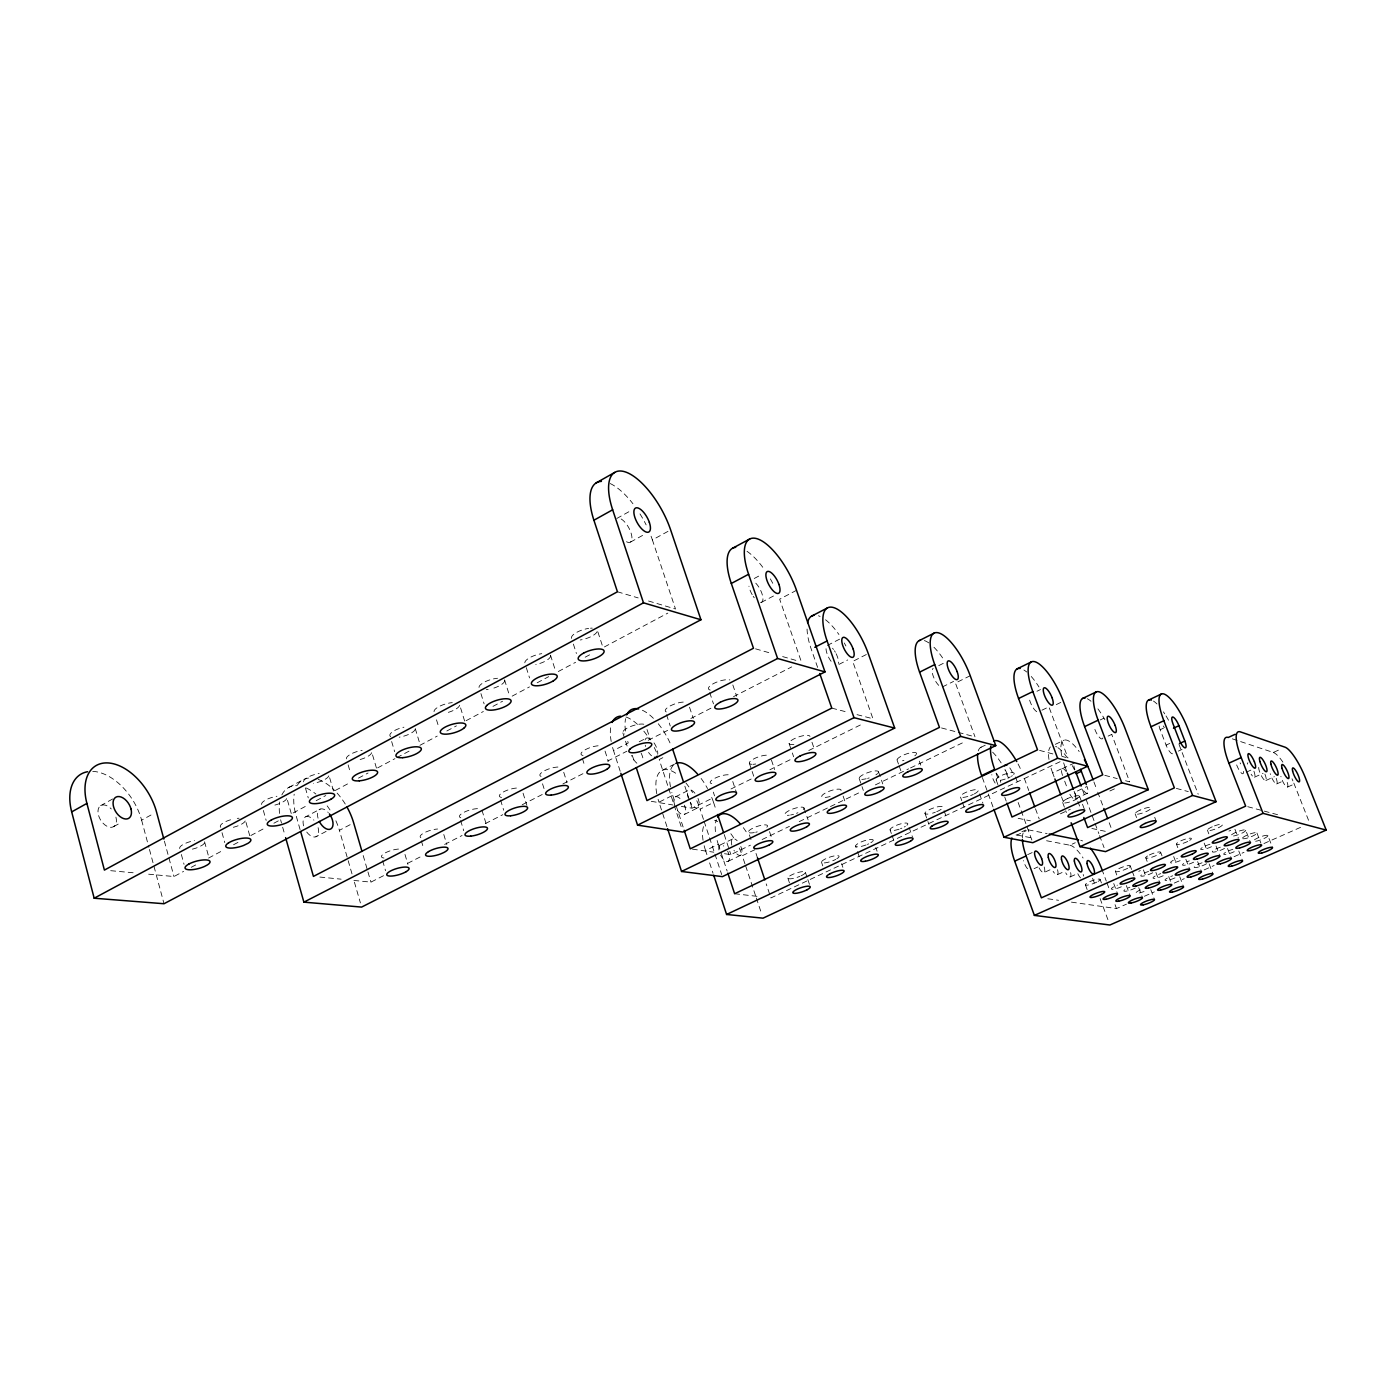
<?xml version="1.0" encoding="UTF-8"?>
<svg xmlns="http://www.w3.org/2000/svg" width="1396" height="1396" viewBox="0 0 1396 1396"><rect width="100%" height="100%" fill="white"/><g stroke="black" fill="none" stroke-linecap="round" stroke-linejoin="round"><path stroke-width="0.75" stroke-dasharray="5 3.75" d="M904.294 826.99L905.341 826.397M100.617 805.667L113.791 798.338M616.823 518.457L631.62 510.221M113.826 826.519L121.365 822.366M630.538 542.049L645.353 533.9M92.747 771.377A49.366 30.66 57.9 0 1 141.607 820.167L152.792 814.025M648.547 601.013L675.507 609.005L652.386 539.92L668.824 530.899M288.902 787.379L303.264 779.649M148.657 874.193L173.959 876.531L183.574 871.401M191.252 867.3L197.028 864.229M208.562 858.069L223.936 849.867M233.551 844.737L241.229 840.654M250.844 835.523L264.298 828.351M273.895 823.221L279.671 820.15M293.125 812.978L306.562 805.789M316.177 800.676L325.791 795.546M335.389 790.415L350.762 782.231M358.458 778.13L368.055 773M377.67 767.87L394.963 758.656M396.883 757.627L410.337 750.455M419.934 745.324L437.227 736.093M446.842 730.981L456.457 725.85M466.055 720.72L483.348 711.506M492.963 706.376L502.56 701.246M512.175 696.133L529.468 686.902M537.163 682.801L548.68 676.659M558.295 671.528L575.588 662.297M585.186 657.184L592.881 653.084M604.416 646.924L667.829 613.106M303.613 825.839L303.246 824.233A11.255 6.369 60.8 0 1 305.829 816.712L320.242 809.069A11.29 6.317 60.8 0 1 328.269 812.542M754.241 578.485L761.832 574.454M306.736 832.051A11.255 6.369 60.8 0 0 315.897 836.78L328.514 830.149M761.309 602.409L774.606 595.411M352.001 873.896L339.403 830.323L353.659 822.837M796.523 590.316L779.649 599.181L801.409 661.948M620.19 771.238L613.507 750.525L628.252 742.951A42.875 19.195 62.8 0 1 627.327 739.88M639.228 741.782L646.523 738.048M827.374 645.423L839.589 639.176M353.903 880.44L370.935 882.132L384.511 875.187M407.772 863.286L421.348 856.341M444.626 844.44L462.076 835.506M485.337 823.605L502.787 814.688M522.191 804.759L543.515 793.853M562.902 783.941L584.226 773.035M607.504 761.134L626.891 751.205M648.215 740.299L667.62 730.387M690.88 718.469L712.204 707.563M733.546 696.656L791.707 666.904M838.961 664.391L847.686 659.959M662.821 757.679L659.209 759.511L668.021 786.454M866.323 654.532L852.729 661.425L872.954 718.765L856.498 714.508M662.21 770.313L675.786 763.472M801.042 875.816L802.159 875.257A9.231 2.199 -18.7 0 0 804.183 871.645A9.231 2.199 -18.7 0 0 793.417 874.071L792.178 874.629A9.231 2.199 -18.7 0 0 788.723 878.73A9.231 2.199 -18.7 0 0 799.803 876.374M666.939 826.624L658.964 802.177L672.715 795.319A39.611 17.555 63.5 0 1 671.842 792.457M974.321 793.905L974.53 793.801A9.51 2.356 -19.8 0 0 977.357 789.717A9.51 2.356 -19.8 0 0 966.59 792.073L965.282 792.649A9.51 2.356 -19.8 0 0 960.413 796.872L961.757 800.606M675.402 796.854L689.013 790.066A9.894 4.38 63.5 0 1 694.929 793.207M938.793 665.595L944.394 662.803M681.353 806.399L692.102 808.214L713.496 797.64M730.998 788.984L752.392 778.41M769.894 769.737L791.288 759.162M808.79 750.507L863.234 723.564M677.374 810.308A9.877 4.432 63.5 0 0 684.197 814.549L697.826 807.795M942.352 686.954L953.59 681.405M703.462 819.365L700.094 809.139L713.583 802.473A39.611 17.555 63.5 0 0 710.267 794.062M970.237 675.734L955.44 683.045L974.984 736.826M706.917 854.649L705.556 850.513L718.294 844.336A36.401 15.914 64.2 0 1 716.776 839.083M720.092 845.034L732.708 838.926M1036.949 691.264L1040.474 689.554M724.472 853.706L730.876 854.614L750.402 845.191M762.129 839.537L789.455 826.345M799.227 821.633L828.509 807.499M830.463 806.556L861.716 791.48M875.379 784.884L908.587 768.864M910.541 767.922L965.212 741.538M728.171 861.297L740.805 855.207M1041.922 710.198L1048.989 706.795M744.941 863.81L742.271 855.748L754.765 849.728L757.452 857.755M1056.301 704.596L1061.536 702.066M980.742 747.366L986.257 744.731M1100.17 719.97L1103.974 718.155M1055.324 744.33L1064.101 740.159M1108.11 736.111L1111.931 734.296M1060.105 761.71L770.906 897.942L766.195 883.877M1054.137 776.926L1052.671 772.948L1065.113 767.102A33.452 10.575 64.8 0 1 1063.49 762.338M1062.251 768.725L1074.571 762.931M1172.518 753.805A8.498 2.408 64.8 0 1 1166.096 745.132L1160.181 729.707L1163.828 727.997M1166.096 745.132L1169.761 743.422M1075.147 798.948L1087.519 793.207M1178.346 751.118L1182.011 749.425M1060.454 813.816L1070.348 809.244M1109.89 790.974L1117.812 787.327M1021.855 831.772L1025.624 830.044M1016.026 834.93A30.887 10.697 65.3 0 1 1016.969 835.035L1026.357 830.707M1027.613 854.666L1035.169 851.211M1046.581 840.741L1069.842 845.208L1075.269 842.73M1232.336 738.833L1273.327 752.479L1281.092 748.937M1034.07 868.661L1037.839 866.951M1246.314 772.197L1251.531 769.824M1039.06 867.893A7.643 2.618 65.4 0 0 1043.807 872.622L1051.293 869.237M1254.463 777.223L1263.083 773.314M1057.505 874.594L1064.921 871.244M1265.858 780.521L1274.391 776.665M1070.226 876.88L1077.572 873.582M1276.659 783.941L1284.547 780.381M1287.636 787.03L1295.436 783.522M1007.755 778.096L1009.081 777.52A9.58 2.373 -20 0 0 1010.303 776.891M1071.43 902.13L1116.486 908.569L1126.45 904.172M1144.388 896.267L1154.352 891.87M1174.28 883.075L1184.244 878.677M1204.155 869.9L1214.119 865.503M1234.047 856.708L1244.011 852.31M1263.938 843.533L1301.787 826.816M110.72 870.685L133.911 872.832M319.841 877.054L341.13 879.166M734.628 893.737L758.098 896.459M643.8 724.227L642.684 724.07A12.006 3.699 -17.8 0 0 624.187 730.16L623.454 730.928A12.006 3.699 -17.8 0 0 623.855 733.773L624.762 734.034M1047.82 898.762L1058.552 900.298M692.399 849.152L713.775 852.188M651.269 801.321L672.767 804.951M1016.969 835.035L1033.895 838.298M1028.241 829.835L1047.122 833.587M1018.138 818.3L1030.44 820.831M1091.847 828.474L1106.679 831.615M831.789 708.121L848.262 712.379M1104.812 775.338L1117.236 778.584M1125.525 780.748L1129.678 781.847L1111.862 734.785M941.55 727.962L956.173 731.836M958.267 732.394L972.89 736.268M1039.584 750.385L1053.771 754.189M1061.885 756.37L1065.933 757.452M1247.745 806.696L1262.211 810.57M1264.27 811.128L1278.753 815.002M1176.374 788.408L1188.275 791.584M583.039 755.515L582.132 755.253A11.936 3.647 -17.5 0 1 585.849 749.425L587.402 748.675A11.936 3.647 -17.5 0 1 600.664 745.708M755.55 648.843L772.232 653.607M782.65 656.591L799.332 661.355M617.433 591.782L638.181 597.924M1293.813 783.104L1308.959 821.302M1267.9 835.681A7.695 1.483 -20.7 0 1 1257.203 840.968A7.695 1.483 -20.7 0 1 1256.958 838.333A7.695 1.483 -20.7 0 1 1267.9 835.681L1272.576 847.669M1256.941 833.028L1260.885 843.114M1245.738 830.306A7.853 1.553 -20.7 0 1 1234.849 835.733A7.853 1.553 -20.7 0 1 1234.5 832.993A7.853 1.553 -20.7 0 1 1245.738 830.306L1250.502 842.556M1234.937 829.276L1238.374 838.141M1238.775 850.984L1242.632 860.931M1227.538 848.506L1231.429 858.575M1179.009 744.434L1198.204 794.237M1216.038 845.993L1219.964 856.149M1207.435 830.236L1208.814 833.813M1204.172 843.097L1206.877 850.164M1209.163 863.95L1212.967 873.861M1197.646 861.646L1201.485 871.662M1185.867 859.29L1189.724 869.411M1176.444 844.109L1177.805 847.669M1173.687 856.568L1176.357 863.601M1179.76 876.775L1183.529 886.652M1154.719 817.358L1156.167 821.162M1160.669 852.31L1162.013 855.87M1168.731 876.618L1171.75 884.61M1135.157 813.816L1136.588 817.62M1155.905 872.413L1159.71 882.516M1145.784 857.825L1147.128 861.384M1143.429 869.883L1146.064 876.88M1150.793 889.653L1154.492 899.495M1138.717 887.647L1142.452 897.611M1130.237 865.921L1131.563 869.464M1132.226 871.244L1134.215 876.548M1093.923 781.952L1096.994 790.119M1097.745 792.16L1103.102 806.434M1109.209 822.75L1111.513 828.875M1126.38 885.605L1130.132 895.674M1115.439 871.418L1116.765 874.96M1082.389 789.508L1085.39 797.517M1086.14 799.524L1094.359 821.563M1095.092 823.57L1098.844 833.587M1099.577 835.593L1104.062 847.616M740.805 846.43L741.293 847.738A9.091 3.979 64.2 0 1 740.508 855.347A9.091 3.979 64.2 0 1 733.947 850.269M1049.321 707.947L1067.975 757.993M1113.746 883.528L1117.533 893.702M1079.509 796.191L1081.76 802.211M1082.493 804.218L1084.744 810.238M1065.113 767.102L1066.614 771.133M1074.1 791.288L1077.101 799.35M1077.852 801.374L1080.103 807.429M1101.88 869.307L1106.278 881.085M1106.993 883.04L1109.925 890.892M1115.038 904.643L1116.486 908.569M1064.677 781.149L1067.504 788.775M1100.1 879.41L1101.427 882.935M697.983 798.407L698.506 799.838A9.894 4.38 63.5 0 1 697.494 807.935A9.894 4.38 63.5 0 1 690.217 802.246M1092.562 878.224L1094.83 884.331M1100.1 898.57L1108.389 920.941M1061.518 796.854L1064.485 804.829M1062.67 802.508L1066.387 812.542M1085.425 884.855L1087.379 890.142M684.406 805.143L684.93 806.556A9.877 4.432 63.5 0 1 684.197 814.549M1024.332 778.427L1028.8 790.572M1035.483 808.79L1039.2 818.911M1015.503 776.944L1018.242 784.412M1018.155 802.508L1032.831 842.695M996.098 773.349L998.978 781.289M1004.771 797.168L1006.202 801.147M996.203 779.945L998.925 787.431M982.348 777.555L993.167 807.394M979.556 793.905L982.924 803.224M962.437 802.473L964.427 808.057M944.062 810.675L946.697 818.073M919.301 761.152L920.732 765.165M924.972 813.257L928.916 824.39M897.035 759.982L898.466 764.013M899.181 766.02L901.31 772.058M909.128 827.549L912.391 836.762M878.555 771.936L882.778 783.941M890.055 829.782L891.346 833.482M891.992 835.314L893.929 840.863M859.133 778.375L863.321 790.398M817.62 667.41L811.233 649.105A44.323 16.682 63 0 1 807.062 629.055M875.816 847.547L877.089 851.228M843.114 796.086L845.191 802.054M872.901 841.055A9.336 2.269 -19.1 0 0 865.52 840.409A9.336 2.269 -19.1 0 0 855.574 846.098L856.83 849.78M857.476 851.612L859.378 857.127M811.966 742.218L814.601 749.844M841.614 863.67L842.87 867.317M789.054 743.422L791.672 751.065M792.335 752.968L793.643 756.789M804.044 808.04L808.11 819.941M821.511 862.222L822.75 865.886M771.43 760.105L774.658 769.597M805.37 872.308L807.22 877.77M807.83 879.585L810.308 886.861M732.83 684.947L736.652 696.238M749.338 763.193L753.823 776.49M787.868 878.136L790.328 885.43M769.528 831.65L771.517 837.565M709.709 692.556L713.496 703.863M732.76 781.516L736.547 792.841M766.805 827.235A10.051 2.618 -18.6 0 0 764.799 824.861A10.051 2.618 -18.6 0 0 754.364 827.479L753.02 828.09A10.051 2.618 -18.6 0 0 748.448 832.068L751.1 839.973M745.621 865.817L755.672 896.023M756.335 898.029L761.71 914.136M689.519 707.214L693.254 718.434M713.321 792.125L714.578 795.912M713.583 802.473L716.235 810.5M724.227 834.564L730.876 854.614M718.294 844.336L727.142 871.087M704.142 821.406L708.871 835.733M709.534 837.775L714.263 852.101M714.944 854.143L721.697 874.594M666.538 714.769L670.255 726.007M684.86 786.21L692.102 808.214M709.622 862.903L713.024 873.215M672.715 795.319L675.42 803.555M676.1 805.614L683.517 828.247M668.701 788.531L681.597 827.915M647.011 729.532L650.396 739.863M602.182 645.109L597.279 630.015A13.541 4.694 -17.5 0 1 591.834 636.175L590.089 637.047A13.541 4.694 -17.5 0 1 580.213 639.979M632.266 755.306L634.936 763.542M622.86 732.9L627.554 747.384M573.372 644.08L576.426 653.52M605.044 751.083L608.359 761.361M550.495 655.143L555.765 671.65M582.394 758.534L585.011 766.77M563.74 772.302L566.968 782.528M526.292 667.62L529.555 677.933M542.52 783.802L544.457 789.944M504.549 679.835L509.68 696.238M523.064 793.19L526.868 805.387M480.939 693.603L484.115 703.863M500.553 800.03L503.694 810.221M464.624 721.051L459.616 704.753A13.262 4.432 -16.3 0 1 457.417 708.051L456.16 708.924A13.262 4.432 -16.3 0 1 445.289 713.147M481.969 810.221L486.297 824.373M436.512 719.83L439.007 727.997M460.645 820.569L463.716 830.707M415.275 728.572L420.144 744.766M443.788 834.511L446.807 844.563M391.648 741.555L394.667 751.711M421.33 840.793L423.738 848.855M404.98 854.439L407.929 864.438M376.449 768.079L371.685 751.99A13.122 4.258 -15.6 0 1 357.917 760.07M382.626 860.721L385.558 870.738M348.145 764.921L350.501 772.983M363.187 855.539L367.357 869.865M367.951 871.907L370.935 882.132M333.487 790.991L328.845 775.007A13.053 4.171 -15.3 0 1 313.367 783.313M354.41 882.185L360.412 902.933M688.298 798.041L687.896 796.627A9.894 4.38 63.5 0 1 689.013 790.084M305.392 787.885L308.272 797.919M674.652 804.829L674.251 803.415A9.877 4.432 63.5 0 1 680.428 798.931M300.088 829.573L296.022 815.316A45.143 25.268 60.8 0 1 294.19 794.184M291.258 813.536L286.721 797.64A13 4.083 -15.1 0 1 282.533 802.194L280.962 802.962A13 4.083 -15.1 0 1 271.505 805.806M645.249 745.22L645.598 746.476M282.655 827.217L285.011 835.541M263.355 810.465L266.165 820.429M249.727 835.681L245.312 819.888A12.93 3.996 -14.8 0 1 239.728 825.088L238.018 825.804A12.93 3.996 -14.8 0 1 232.294 827.531M222.016 832.662L224.756 842.573M204.566 841.771L208.877 857.476M181.358 854.509L184.045 864.351M164.396 841.125L173.959 876.531M141.607 820.167L148.883 847.337M149.442 849.414L164.013 903.736M318.044 818.178L317.677 816.59A11.29 6.317 60.8 0 1 320.225 809.069M636.89 763.228A10.679 4.851 62.7 0 1 631.515 755.48M641.13 753.159A10.679 4.851 62.7 0 1 641.811 754.678L642.369 756.196A10.679 4.851 62.7 0 1 643.19 760.471M651.548 755.777A10.714 4.799 62.8 0 1 648.564 752.427M645.022 739.932A10.714 4.799 62.8 0 1 651.042 739.531M654.009 742.881A10.714 4.799 62.8 0 1 656.382 747.261L656.94 748.78A10.714 4.799 62.8 0 1 657.725 754.259M711.751 783.627A10.889 3.071 -18.4 0 1 714.996 778.2L716.445 777.52A10.889 3.071 -18.4 0 1 729.323 774.885M625.46 731.033A42.875 19.195 62.8 0 1 625.582 718.661M642.369 710.25A42.875 19.195 62.8 0 1 654.323 719.272M658.266 723.756A42.875 19.195 62.8 0 1 671.424 746.145M613.507 750.525A42.753 19.404 62.7 0 1 612.582 747.453M611.204 741.485A42.753 19.404 62.7 0 1 610.925 726.252M625.984 717.003A42.753 19.404 62.7 0 1 637.867 724.716M643.835 731.172A42.753 19.404 62.7 0 1 649.402 738.903M654.253 747.488A42.753 19.404 62.7 0 1 656.975 753.474M831.091 661.303A11.081 4.171 63 0 1 827.095 653.799L826.606 652.264A11.081 4.171 63 0 1 826.153 647.221M832.522 648.233A11.081 4.171 63 0 1 833.499 649.437M834.442 650.78A11.081 4.171 63 0 1 835.332 652.229M836.134 653.747A11.081 4.171 63 0 1 836.85 655.317L837.46 656.888A11.081 4.171 63 0 1 838.42 663.449M793.888 744.504A11.028 3.158 -18.9 0 1 792.858 739.461L794.219 738.746A11.028 3.158 -18.9 0 1 809.994 736.512M818.422 615.793A44.323 16.682 63 0 1 820.098 616.439M825.525 619.772A44.323 16.682 63 0 1 838.926 634.517M844.266 642.98A44.323 16.682 63 0 1 845.924 645.982M755.707 763.996A10.959 3.106 -18.7 0 1 752.95 764.31M751.798 764.31A10.959 3.106 -18.7 0 1 754.311 758.621L755.777 757.923A10.959 3.106 -18.7 0 1 769.405 755.55M1243.4 771.395A8.01 2.111 65 0 1 1241.48 773.14A8.01 2.111 65 0 1 1236.943 765.654L1236.524 764.519A8.01 2.111 65 0 1 1235.949 762.443M1240.067 762.862A8.01 2.111 65 0 1 1240.66 763.909M1022.378 837.932A30.956 10.575 65.3 0 1 1024.908 830.463M1027.526 868.731A7.73 2.67 65.3 0 1 1024.14 862.763L1023.774 861.664A7.73 2.67 65.3 0 1 1023.495 860.599M1140.34 870.528A7.8 1.536 -20.2 0 1 1138.735 871.331M1230.748 830.271A7.957 1.588 -20.7 0 1 1228.969 831.091M1211.466 846.709A7.8 1.536 -20.6 0 1 1200.647 849.344A7.8 1.536 -20.6 0 1 1209.966 844.248M1152.695 872.762A7.713 1.501 -20.3 0 1 1141.108 876.13A7.713 1.501 -20.3 0 1 1148.576 871.401M1180.126 860.651A7.765 1.518 -20.4 0 1 1170.668 862.798A7.765 1.518 -20.4 0 1 1177.352 858.488M1224.519 848.419A7.713 1.501 -20.6 0 1 1212.478 851.979A7.713 1.501 -20.6 0 1 1221.552 846.796M1242.562 837.897A7.765 1.518 -20.7 0 1 1254.184 832.801A7.765 1.518 -20.7 0 1 1252.927 835.96A7.765 1.518 -20.7 0 1 1242.37 838.385M1163.2 875.746A7.626 1.466 -20.3 0 1 1153.096 878.171A7.626 1.466 -20.3 0 1 1160.757 873.617M1193.632 862.205A7.678 1.483 -20.4 0 1 1182.848 865.241A7.678 1.483 -20.4 0 1 1189.27 860.878M1234.238 851.682A7.643 1.466 -20.6 0 1 1223.716 854.265A7.643 1.466 -20.6 0 1 1232.877 849.292M1144.039 891.503A7.486 1.431 -20.2 0 1 1136.082 893.021A7.486 1.431 -20.2 0 1 1142.068 889.2M1175.013 877.875A7.538 1.431 -20.3 0 1 1165.049 880.283A7.538 1.431 -20.3 0 1 1172.657 875.798M1206.58 863.74A7.591 1.448 -20.5 0 1 1194.505 867.509A7.591 1.448 -20.5 0 1 1202.759 862.554M1121.372 886.774A7.661 1.501 -20.1 0 1 1111.565 889.2A7.661 1.501 -20.1 0 1 1117.411 885.151M1135.332 888.03A7.573 1.466 -20.2 0 1 1124.373 891.276A7.573 1.466 -20.2 0 1 1129.888 887.193M1080.713 840.27A29.595 9.65 65.5 0 1 1082.598 840.95M1069.842 845.208A29.543 9.755 65.5 0 1 1083.087 858.017M1044.173 866.968A7.643 2.618 65.4 0 1 1043.807 872.622M1057.522 869.691A7.556 2.548 65.4 0 1 1057.226 874.769A7.556 2.548 65.4 0 1 1053.108 871.348M1070.627 872.587A7.469 2.495 65.5 0 1 1069.894 876.967A7.469 2.495 65.5 0 1 1065.724 872.849M1080.574 877.892A7.381 2.443 65.5 0 1 1077.729 873.547M1083.209 874.472A7.381 2.443 65.5 0 1 1083.523 876.06M1273.327 752.479A30.59 7.678 65.2 0 1 1283.325 762.774M1291.998 778.759A30.59 7.678 65.2 0 1 1292.923 780.94M1253.905 771.22A7.922 2.059 65.1 0 1 1254.672 777.066A7.922 2.059 65.1 0 1 1251.113 774.222M1247.343 764.118A7.922 2.059 65.1 0 1 1247.884 762.827M1264.916 774.082A7.818 2.007 65.1 0 1 1265.317 780.626A7.818 2.007 65.1 0 1 1260.012 772.895A7.818 2.007 65.1 0 1 1259.611 766.369M1276.206 778.287A7.73 1.972 65.1 0 1 1275.647 783.557A7.73 1.972 65.1 0 1 1270.22 773.716M1287.217 782.406A7.643 1.92 65.2 0 1 1286.048 786.471A7.643 1.92 65.2 0 1 1280.882 776.316M840.985 790.572A10.173 2.687 -19 0 0 839.816 789.229L838.961 789.141A10.173 2.687 -19 0 0 823.308 794.324L822.576 794.952A10.173 2.687 -19 0 0 822.366 797.186L823.012 797.378A10.173 2.687 -19 0 0 830.323 796.453M916.474 753.997A10.313 2.757 -19.5 0 0 912.426 752.514A10.313 2.757 -19.5 0 0 902.217 755.655L900.926 756.335A10.313 2.757 -19.5 0 0 900.036 761.047M916.142 754.555A10.313 2.757 -19.5 0 1 914.781 755.812M903.945 760.454A10.313 2.757 -19.5 0 1 902.531 760.75M757.208 831.876A10.051 2.618 -18.6 0 1 755.725 832.26M754.311 832.574A10.051 2.618 -18.6 0 1 748.448 832.068M803.241 809.575A10.121 2.652 -18.8 0 0 801.374 807.115A10.121 2.652 -18.8 0 0 790.921 809.732L789.56 810.361A10.121 2.652 -18.8 0 0 785.512 815.055L786.175 815.247A10.121 2.652 -18.8 0 0 789.298 815.194M797.954 812.716A10.121 2.652 -18.8 0 1 796.505 813.292M793.521 814.287A10.121 2.652 -18.8 0 1 790.625 814.985M658.964 802.177A39.507 17.729 63.5 0 1 658.109 799.315M656.783 793.748A39.507 17.729 63.5 0 1 678.613 775.443M685.907 782.947A39.507 17.729 63.5 0 1 692.573 792.614M696.796 800.728A39.507 17.729 63.5 0 1 700.094 809.139M670.499 786.873A39.611 17.555 63.5 0 1 673.483 765.043M701.124 778.462A39.611 17.555 63.5 0 1 707.545 788.566M878.154 772.948A10.243 2.722 -19.3 0 0 875.501 770.906A10.243 2.722 -19.3 0 0 865.555 773.506L864.159 774.134A10.243 2.722 -19.3 0 0 859.186 778.584A10.243 2.722 -19.3 0 0 866.148 778.776M877.613 773.541A10.243 2.722 -19.3 0 1 875.903 774.832M869.15 777.921A10.243 2.722 -19.3 0 1 867.631 778.392M938.74 685.366A10.348 3.595 63.7 0 1 933.278 676.31L932.807 674.861A10.348 3.595 63.7 0 1 933.174 668.387M924.361 640.572A41.409 14.361 63.7 0 1 928.916 642.98M933.941 647.255A41.409 14.361 63.7 0 1 944.254 660.413M1153.48 701.089A33.94 9.598 64.7 0 1 1156.97 703.968M1163.409 711.873A33.94 9.598 64.7 0 1 1164.718 713.845M1166.009 715.904A33.94 9.598 64.7 0 1 1168.557 720.284M1160.181 729.707A8.481 2.408 64.7 0 1 1159.099 725.99M1163.252 725.937A8.481 2.408 64.7 0 1 1164.351 727.665M1052.671 772.948A33.382 10.714 64.8 0 1 1050.385 765.88M1048.972 759.424A33.382 10.714 64.8 0 1 1050.403 746.93M1055.62 746.371A33.382 10.714 64.8 0 1 1056.737 746.93M1057.924 747.68A33.382 10.714 64.8 0 1 1067.015 757.313M1072.198 765.514A33.382 10.714 64.8 0 1 1074.571 770.069M1061.745 755.62A33.452 10.575 64.8 0 1 1079.213 751.554M1062.548 775.443A8.341 2.67 64.8 0 1 1061.955 768.934A8.341 2.67 64.8 0 1 1066.108 771.482M1069.86 794.237A8.359 2.687 64.9 0 0 1074.972 799.053A8.359 2.687 64.9 0 0 1074.693 792.23L1087.03 786.506A8.376 2.652 64.9 0 1 1087.327 793.312A8.376 2.652 64.9 0 1 1082.249 788.478M1074.903 769.65A8.359 2.652 64.8 0 1 1073.925 765.95M1008.819 778.026A8.847 3.001 64.6 0 1 1005.661 772.04L1005.242 770.801A8.847 3.001 64.6 0 1 1004.928 769.597M1009.762 767.87A8.847 3.001 64.6 0 1 1012.397 772.546L1012.903 773.803A8.847 3.001 64.6 0 1 1013.322 775.059M995.156 783.086A8.83 3.036 64.6 0 1 992.731 778.183L992.329 776.926A8.83 3.036 64.6 0 1 991.806 774.606M996.168 773.052A8.83 3.036 64.6 0 1 999.536 778.619L1000.025 779.893A8.83 3.036 64.6 0 1 1000.758 782.336M978.264 750.874A35.336 12.145 64.6 0 1 984.738 746.982M992.626 752.165A35.336 12.145 64.6 0 1 1002.642 765.322M1005.295 770.016A35.336 12.145 64.6 0 1 1008.819 777.415M1018.05 763.961A35.424 12.006 64.6 0 1 1021.593 771.377M1087.275 698.75A35.982 10.924 64.6 0 1 1090.991 701.246M1097.919 708.871A35.982 10.924 64.6 0 1 1104.882 719.743M1102.892 737.926A8.987 2.74 64.6 0 1 1099.594 737.542A8.987 2.74 64.6 0 1 1095.005 729.724L1094.551 728.468A8.987 2.74 64.6 0 1 1093.975 726.129M836.797 858.784A9.283 2.234 -18.9 0 0 836.728 855.608A9.283 2.234 -18.9 0 0 824.792 859.221L823.78 859.796A9.283 2.234 -18.9 0 0 822.663 862.903A9.283 2.234 -18.9 0 0 832.086 861.018L833.395 860.494A9.283 2.234 -18.9 0 0 835.785 859.36M705.556 850.513A36.313 16.054 64.2 0 1 703.479 842.73M703.043 840.252A36.313 16.054 64.2 0 1 703.724 825.978M714.612 820.307A36.313 16.054 64.2 0 1 717.736 821.581M730.841 833.744A36.313 16.054 64.2 0 1 735.343 840.532M739.217 848A36.313 16.054 64.2 0 1 742.271 855.748M866.078 844.946A9.336 2.269 -19.1 0 1 855.574 846.098M872.413 841.579A9.336 2.269 -19.1 0 1 870.86 842.695M868.678 843.865A9.336 2.269 -19.1 0 1 867.405 844.423M906.929 825.263A9.388 2.286 -19.3 0 0 905.603 823.029A9.388 2.286 -19.3 0 0 896.023 825.49L894.749 826.066A9.388 2.286 -19.3 0 0 890.543 830.358L891.102 830.533A9.388 2.286 -19.3 0 0 899.111 829.172M901.851 828.142A9.388 2.286 -19.3 0 1 900.507 828.683M973.309 794.411A9.51 2.356 -19.8 0 1 970.639 795.546M967.829 796.47A9.51 2.356 -19.8 0 1 960.413 796.872M936.716 811.669A9.458 2.321 -19.6 0 0 940.258 809.907L941.148 809.314A9.458 2.321 -19.6 0 0 941.864 806.522L941.131 806.434A9.458 2.321 -19.6 0 0 926.63 811.268L925.897 811.826A9.458 2.321 -19.6 0 0 925.426 813.868L925.967 814.043A9.458 2.321 -19.6 0 0 931.202 813.502M935.355 812.21A9.458 2.321 -19.6 0 1 932.563 813.153M1013.688 774.518A9.58 2.373 -20 0 0 1011.193 772.651A9.58 2.373 -20 0 0 1001.229 775.635L999.99 776.246A9.58 2.373 -20 0 0 996.744 780.329A9.58 2.373 -20 0 0 1006.376 778.654M1012.344 775.67A9.58 2.373 -20 0 1 1011.402 776.281M1036.722 711.681A9.598 3.071 64.2 0 1 1030.283 702.101L1029.829 700.757A9.598 3.071 64.2 0 1 1029.253 698.297M1023.896 669.993A38.39 12.285 64.2 0 1 1026.723 672.034M1031.243 676.484A38.39 12.285 64.2 0 1 1038.956 686.954M715.433 831.65A36.401 15.914 64.2 0 1 716.357 819.784M743.335 827.671A36.401 15.914 64.2 0 1 747.82 834.476M720.615 855.12A9.074 4.013 64.2 0 0 727.56 861.507A9.074 4.013 64.2 0 0 728.712 853.811L728.223 852.502A9.074 4.013 64.2 0 0 727.63 851.211M718.905 849.955A9.074 4.013 64.2 0 1 723.756 846.063M731.801 845.086A9.091 3.979 64.2 0 1 737.193 840.724M115.92 817.131A12.337 7.661 57.9 0 1 110.144 827.287A12.337 7.661 57.9 0 1 98.453 815.055L98.104 813.327A12.337 7.661 57.9 0 1 101.699 805.16A12.337 7.661 57.9 0 1 111.296 808.965M220.76 827.27A12.93 3.996 -14.8 0 1 221.894 823.849L223.011 823.064A12.93 3.996 -14.8 0 1 233.411 819.033M237.268 818.37A12.93 3.996 -14.8 0 1 239.065 818.231M346.382 758.866A13.122 4.258 -15.6 0 1 362.157 750.367M303.665 781.865A13.053 4.171 -15.3 0 1 319.178 773.506M504.741 680.515A13.349 4.52 -16.7 0 1 503.415 682.993L502.385 683.9A13.349 4.52 -16.7 0 1 492.125 688.594M488.164 689.432A13.349 4.52 -16.7 0 1 486.279 689.659M479.02 687.443A13.349 4.52 -16.7 0 1 479.561 685.837L480.294 684.965A13.349 4.52 -16.7 0 1 497.552 678.264M434.034 711.663A13.262 4.432 -16.3 0 1 438.92 706.603L440.613 705.783A13.262 4.432 -16.3 0 1 452.269 702.624M261.663 804.48A13 4.083 -15.1 0 1 264.437 800.728L265.816 799.908A13 4.083 -15.1 0 1 276.931 796.261M415.205 729.305A13.192 4.345 -16 0 1 399.256 737.175M390.671 736.634A13.192 4.345 -16 0 1 403.915 727.194M550.652 655.858A13.437 4.607 -17 0 1 546.848 660.256L545.312 661.146A13.437 4.607 -17 0 1 535.75 664.566M524.809 662.786A13.437 4.607 -17 0 1 530.114 657.464L531.841 656.609A13.437 4.607 -17 0 1 541.753 653.66M571.557 638.408A13.541 4.694 -17.5 0 1 575.344 633.156L576.932 632.231A13.541 4.694 -17.5 0 1 588.658 628.392M590.525 628.2A13.541 4.694 -17.5 0 1 592.253 628.148M204.427 843.062A12.878 3.926 -14.6 0 1 202.019 845.33L199.174 846.849A12.878 3.926 -14.6 0 1 191.793 849.274M179.77 848.594A12.878 3.926 -14.6 0 1 182.248 845.016L185.11 843.481A12.878 3.926 -14.6 0 1 194.515 840.654M626.472 541.735A13.663 5.706 60.8 0 0 630.957 532.714L630.242 530.812A13.663 5.706 60.8 0 0 617.643 518.108M610.209 483.557A54.636 22.79 60.8 0 1 632.946 503.764M639.996 513.903A54.636 22.79 60.8 0 1 646.139 524.896M651.06 536.204A54.636 22.79 60.8 0 1 652.386 539.92M501.565 797.465A11.796 3.525 -16.9 0 1 503.171 792.073A11.796 3.525 -16.9 0 1 518.579 787.99M541.055 776.42A11.849 3.577 -17.2 0 1 545.295 770.365A11.849 3.577 -17.2 0 1 560.442 767.154M460.802 817.759A11.726 3.455 -16.6 0 1 463.821 812.367A11.726 3.455 -16.6 0 1 478.479 808.65M383.97 858.034A11.604 3.333 -16.1 0 1 385.54 852.747L386.989 852.049A11.604 3.333 -16.1 0 1 401.333 849.082M420.842 837.652A11.674 3.403 -16.4 0 1 421.993 834.162L424.367 832.714A11.674 3.403 -16.4 0 1 437.611 829.015M747.017 551.315A49.017 19.055 62.1 0 1 764.38 569.498M770.348 578.904A49.017 19.055 62.1 0 1 773.908 585.57M281.486 823.064A45.004 25.442 60.8 0 1 280.648 819.801M279.549 813.449A45.004 25.442 60.8 0 1 279.724 801.95M281.87 794.917A45.004 25.442 60.8 0 1 296.929 785.686M306.248 788.007A45.004 25.442 60.8 0 1 315.915 794.045M327.153 805.876A45.004 25.442 60.8 0 1 331.026 811.582M335.895 820.796A45.004 25.442 60.8 0 1 339.403 830.323M318.096 827.654A11.255 6.369 60.8 0 1 315.897 836.78M305.829 816.712A11.255 6.369 60.8 0 1 313.908 820.15M297.365 785.215A45.143 25.268 60.8 0 1 311.238 777.991M318.131 779.387A45.143 25.268 60.8 0 1 334.848 790.694M337.099 793.085A45.143 25.268 60.8 0 1 345.266 804.044M760.523 602.514A12.25 4.764 62.1 0 0 761.884 593.405L761.239 591.695A12.25 4.764 62.1 0 0 754.189 581.731M754.259 597.785A12.25 4.764 62.1 0 1 753.177 596.284M752.182 594.661A12.25 4.764 62.1 0 1 749.809 589.478L749.303 587.803A12.25 4.764 62.1 0 1 748.954 586.198M710.18 690.043A12.18 3.839 -18.5 0 1 712.344 684.232L713.81 683.412A12.18 3.839 -18.5 0 1 729.864 679.922M666.258 711.925A12.093 3.769 -18.1 0 1 670.464 705.765L673.779 704.299A12.093 3.769 -18.1 0 1 685.384 702.083M1147.547 855.975L1146.866 856.429A7.94 1.588 -20.3 0 0 1145.976 858.034L1146.343 858.156A7.94 1.588 -20.3 0 0 1158.052 854.649L1158.872 854.178A7.94 1.588 -20.3 0 0 1160.128 851.979L1159.605 851.926A7.94 1.588 -20.3 0 0 1147.547 855.975M1127.706 868.225L1126.764 868.713A7.887 1.588 -20.2 0 1 1116.015 871.732L1115.648 871.61A7.887 1.588 -20.2 0 1 1119.924 868.138L1121.023 867.666A7.887 1.588 -20.2 0 1 1129.416 865.572A7.887 1.588 -20.2 0 1 1127.706 868.225M1067.608 798.547L1066.439 799.105A8.987 2.077 -20.2 0 0 1063.368 802.927A8.987 2.077 -20.2 0 0 1073.315 800.711L1075.723 799.594A8.987 2.077 -20.2 0 0 1078.811 795.772A8.987 2.077 -20.2 0 0 1068.847 797.989L1067.608 798.547M1140.043 810.116L1138.927 810.64A8.516 1.85 -20.5 0 0 1135.751 814.2A8.516 1.85 -20.5 0 0 1145.017 812.088L1147.32 811.041A8.516 1.85 -20.5 0 0 1150.531 807.464A8.516 1.85 -20.5 0 0 1141.247 809.593L1140.043 810.116M1212.252 826.798L1211.187 827.287A8.044 1.623 -20.7 0 0 1207.924 830.585A8.044 1.623 -20.7 0 0 1216.527 828.561L1217.661 828.09A8.044 1.623 -20.7 0 0 1222.006 824.286A8.044 1.623 -20.7 0 0 1212.252 826.798M1096.75 882.132L1095.72 882.621A7.835 1.571 -20 0 1 1086.001 885.151A7.835 1.571 -20 0 1 1089.787 881.644L1090.869 881.173A7.835 1.571 -20 0 1 1099.525 879.096A7.835 1.571 -20 0 1 1096.75 882.132M1187.752 841.439L1186.705 841.928A7.992 1.605 -20.5 0 1 1176.968 844.44A7.992 1.605 -20.5 0 1 1181.156 840.724L1182.272 840.235A7.992 1.605 -20.5 0 1 1190.91 838.211A7.992 1.605 -20.5 0 1 1187.752 841.439"/><path stroke-width="1.5" d="M596.144 482.911L614.624 472.476M700.949 619.754L643.486 602.828L612.652 509.784A54.828 22.476 60.8 0 1 625.67 472.04A54.828 22.476 60.8 0 1 670.638 529.904L700.949 619.754L164.013 903.736L94.178 898.221L71.685 811.896L86.901 803.398A49.506 30.468 58.1 0 1 109.848 763.106A49.506 30.468 58.1 0 1 156.527 811.983L163.838 839.048M86.901 803.398L104.403 870.092L617.433 591.782L593.911 520.237L612.652 509.784M732.743 548.157L749.792 538.961M94.178 898.221L643.486 602.828M300.664 831.615L313.437 876.409L753.474 648.25L731.312 583.476L748.605 574.262A49.174 18.794 62.2 0 1 757.522 538.873A49.174 18.794 62.2 0 1 796.523 590.316L825.001 671.912L361.616 907.086L303.892 902.148L285.604 837.635M811.46 616.212L827.113 608.08M303.892 902.148L777.607 658.493L825.001 671.912M814.758 647.29L827.113 640.956A44.445 16.438 63.1 0 1 833.709 607.609A44.445 16.438 63.1 0 1 868.26 653.555L894.696 728.084L682.958 832.051L637.571 825.141L620.854 773.314M919.406 640.537L934.325 633.016M684.18 830.306L690.252 848.838L939.456 727.403L919.598 672.157L934.709 664.601A41.514 14.152 63.7 0 1 938.967 632.999A41.514 14.152 63.7 0 1 970.237 675.734L995.767 745.621L722.378 876.636L681.545 871.47L667.602 828.666M637.571 825.141L854.003 717.666L894.696 728.084M1017.161 668.859L1031.225 661.948M727.822 873.146L734.628 893.737L1037.542 749.844L1018.574 698.506L1032.831 691.596A38.495 12.11 64.2 0 1 1035.151 661.826A38.495 12.11 64.2 0 1 1063.281 701.228L1087.624 766.247L763.036 918.167L726.601 914.467L713.705 875.275M681.545 871.47L960.692 736.407L995.767 745.621M1082.511 698.506L1095.843 692.102M1006.935 803.119L1011.995 817.026L1102.735 774.797L1084.622 726.618L1098.129 720.196A36.052 10.767 64.6 0 1 1099.298 691.875A36.052 10.767 64.6 0 1 1125.089 728.538L1148.332 789.665L1032.831 842.695L1003.986 837.251L993.882 809.383M1148.908 699.92L1161.612 693.899M726.601 914.467L1057.61 758.272L1087.624 766.247M1083.854 817.498L1087.606 827.584L1174.385 787.885L1150.967 726.775L1163.845 720.72A34.01 9.458 64.7 0 1 1163.985 694.004A34.01 9.458 64.7 0 1 1187.787 728.59L1216.091 801.67L1105.562 851.612L1079.981 846.674L1071.116 822.768M1076.072 773.785L1081.342 771.325A8.359 2.652 64.8 0 0 1080.504 769.336M1173.495 728.223L1178.939 725.676L1184.872 741.049A8.516 2.373 64.8 0 1 1184.872 747.837A8.516 2.373 64.8 0 1 1178.905 739.165L1172.954 723.721A8.498 2.356 64.7 0 1 1172.972 717.02A8.498 2.356 64.7 0 1 1178.939 725.676M1179.411 743.579L1184.872 741.049M1003.986 837.251L1121.756 782.772L1148.332 789.665M1235.163 734.279L1228.253 737.472A32.038 8.446 65 0 0 1228.899 763.176L1245.668 806.138L1041.381 897.837L1026.13 855.94A30.956 10.575 65.3 0 1 1022.395 839.572M1326.2 830.079L1263.048 813.345L1241.201 757.557A32.108 8.306 65 0 1 1240.363 731.87L1284.966 747.157A30.66 7.556 65.2 0 1 1305.417 777.886L1326.2 830.079L1109.89 925.007L1034.384 915.392L1014.7 861.158L1026.13 855.94M1228.899 763.176L1241.201 757.557M1079.981 846.674L1192.603 795.458L1216.091 801.67M1034.384 915.392L1263.048 813.345M1049.234 834.005L1078.602 839.851M1163.845 720.72L1192.603 795.458M1098.129 720.196L1121.756 782.772M1075.67 771.691L1080.609 784.918A8.376 2.652 64.9 0 0 1081.097 786.123M1093.173 779.91L1090.869 773.803A33.452 10.575 64.8 0 0 1084.395 759.79M1103.87 808.476L1107.691 818.667M1081.342 771.325L1086.315 784.604M1067.364 773.157L1073.35 789.281M1032.831 691.596L1057.61 758.272M1054.887 778.933L1060.785 794.865M1029.533 792.596L1034.733 806.766M934.709 664.601L960.692 736.407M827.113 640.956L854.003 717.666M819.749 673.518L831.789 708.121L646.959 800.589L636.279 767.66M748.605 574.262L777.607 658.493M757.452 857.755L764.851 879.864M717.579 814.514L723.564 832.557M683.551 782.196L673.657 752.182A42.875 19.195 62.8 0 0 672.61 749.163M362 851.455L353.659 822.837A45.143 25.268 60.8 0 0 347.011 807.062M657.184 756.161A10.714 4.799 62.8 0 1 654.462 757.347M612.111 722.482A42.753 19.404 62.7 0 1 620.697 716.165M626.752 714.909A42.875 19.195 62.8 0 1 638.653 708.959M807.586 622.651A44.323 16.682 63 0 1 813.92 615.304M1014.7 861.158A30.887 10.697 65.3 0 1 1011.926 837.949M1090.398 848.14A29.595 9.65 65.5 0 1 1101.88 869.307M919.598 672.157A41.409 14.361 63.7 0 1 920.505 640.206M675.786 763.472A39.611 17.555 63.5 0 1 697.581 774.099M1150.967 726.775A33.94 9.598 64.7 0 1 1151.438 700.059M990.846 746.005A35.424 12.006 64.6 0 0 994.65 769.37L981.615 775.565A35.336 12.145 64.6 0 1 977.689 753.718M993.62 741.189A35.424 12.006 64.6 0 1 1016.759 761.57M1004.788 765.898A8.847 3.001 64.6 0 1 1006.952 765.13M1084.622 726.618A35.982 10.924 64.6 0 1 1085.128 698.052M1018.574 698.506A38.39 12.285 64.2 0 1 1020.162 668.475M717.701 817.096A36.401 15.914 64.2 0 1 740.124 823.692M593.911 520.237A54.636 22.79 60.8 0 1 601.414 481.393M71.685 811.896A49.366 30.66 57.9 0 1 87.599 771.726M731.312 583.476A49.017 19.055 62.1 0 1 735.675 547.337M319.318 821.424A11.29 6.317 60.8 0 0 329.316 829.433A11.29 6.317 60.8 0 0 332.457 820.063L331.899 818.457A11.29 6.317 60.8 0 0 329.351 813.868M486.68 705.538L485.948 706.411A13.384 4.432 -16.7 0 0 486.907 709.657L488.007 709.971A13.384 4.432 -16.7 0 0 508.772 704.334L509.802 703.444A13.384 4.432 -16.7 0 0 508.598 698.977L507.272 698.785A13.384 4.432 -16.7 0 0 486.68 705.538M630.259 748.832L629.509 749.582A12.023 3.63 -17.8 0 0 629.893 752.374L630.783 752.636A12.023 3.63 -17.8 0 0 649.349 747.488L650.344 746.703A12.023 3.63 -17.8 0 0 649.908 742.864L648.791 742.724A12.023 3.63 -17.8 0 0 630.259 748.832M828.805 810.308L828.072 810.919A10.191 2.635 -19 0 0 827.845 813.118L828.491 813.292A10.191 2.635 -19 0 0 844.004 808.842L844.946 808.197A10.191 2.635 -19 0 0 845.33 805.195L844.493 805.091A10.191 2.635 -19 0 0 828.805 810.308M931.9 826.118L931.167 826.694A9.475 2.269 -19.5 0 0 930.678 828.683L931.219 828.84A9.475 2.269 -19.5 0 0 945.528 824.687L946.436 824.094A9.475 2.269 -19.5 0 0 947.151 821.354L946.418 821.284A9.475 2.269 -19.5 0 0 931.9 826.118M228.508 842.922L227.391 843.708A12.965 3.909 -14.9 0 0 229.049 848.035A12.965 3.909 -14.9 0 0 243.497 845.505L248.122 843.254A12.965 3.909 -14.9 0 0 246.185 838.036A12.965 3.909 -14.9 0 0 228.508 842.922M463.647 728.363L462.39 729.236A13.297 4.345 -16.4 0 1 442.968 733.982L441.851 733.685A13.297 4.345 -16.4 0 1 445.167 727.089L446.86 726.252A13.297 4.345 -16.4 0 1 462.53 723.076A13.297 4.345 -16.4 0 1 463.647 728.363M428.502 851.612L427.42 852.345A11.692 3.316 -16.4 0 0 427.944 856.237A11.692 3.316 -16.4 0 0 440.665 853.916L443.719 852.572A11.692 3.316 -16.4 0 0 445.621 847.215A11.692 3.316 -16.4 0 0 429.811 850.897L428.502 851.612M1152.258 868.434L1151.56 868.905A7.94 1.553 -20.3 0 0 1150.67 870.476L1151.019 870.598A7.94 1.553 -20.3 0 0 1162.746 867.073L1163.583 866.602A7.94 1.553 -20.3 0 0 1164.857 864.438L1164.316 864.386A7.94 1.553 -20.3 0 0 1152.258 868.434M607.417 768.864L606.23 769.632A11.953 3.56 -17.5 0 1 588.938 774.012L588.03 773.768A11.953 3.56 -17.5 0 1 591.782 768.009L593.335 767.277A11.953 3.56 -17.5 0 1 607.19 764.31A11.953 3.56 -17.5 0 1 607.417 768.864M691.945 725.763L689.24 727.351A12.11 3.682 -18.2 0 1 673.273 730.911A12.11 3.682 -18.2 0 1 676.676 724.559L680.009 723.093A12.11 3.682 -18.2 0 1 692.695 720.982A12.11 3.682 -18.2 0 1 691.945 725.763M331.061 799.105L330.241 799.611A13.088 4.083 -15.4 0 1 309.72 802.473A13.088 4.083 -15.4 0 1 324.989 793.609A13.088 4.083 -15.4 0 1 331.655 798.809L331.061 799.105M188.949 863.984L187.622 864.77A12.913 3.839 -14.7 0 0 188.39 869.708A12.913 3.839 -14.7 0 0 204.531 866.445L207.393 864.927A12.913 3.839 -14.7 0 0 206.66 859.953A12.913 3.839 -14.7 0 0 190.484 863.234L188.949 863.984M807.01 826.641L805.928 827.27A10.138 2.583 -18.8 0 1 791.549 831.091L790.886 830.917A10.138 2.583 -18.8 0 1 794.97 826.275L796.331 825.647A10.138 2.583 -18.8 0 1 807.76 823.029A10.138 2.583 -18.8 0 1 807.01 826.641M271.452 819.906L270.074 820.708A13.018 3.996 -15.2 0 0 270.388 825.978A13.018 3.996 -15.2 0 0 286.581 822.785L288.152 822.017A13.018 3.996 -15.2 0 0 289.269 815.91A13.018 3.996 -15.2 0 0 271.452 819.906M583.65 653.084L582.08 654.009A13.559 4.607 -17.5 0 0 580.457 660.64A13.559 4.607 -17.5 0 0 596.79 657.708L598.552 656.853A13.559 4.607 -17.5 0 0 601.798 649.262A13.559 4.607 -17.5 0 0 583.65 653.084M553.392 680.812L551.856 681.702A13.471 4.52 -17.1 0 1 533.795 685.523A13.471 4.52 -17.1 0 1 536.675 678.194L538.402 677.339A13.471 4.52 -17.1 0 1 554.77 674.338A13.471 4.52 -17.1 0 1 553.392 680.812M829.817 873.879L828.788 874.454A9.301 2.181 -18.9 0 0 827.654 877.508A9.301 2.181 -18.9 0 0 837.077 875.606L838.403 875.065A9.301 2.181 -18.9 0 0 842.992 870.301A9.301 2.181 -18.9 0 0 829.817 873.879M910.524 841.125L909.477 841.701A9.406 2.234 -19.3 0 1 896.267 845.278L895.708 845.121A9.406 2.234 -19.3 0 1 899.931 840.863L901.223 840.287A9.406 2.234 -19.3 0 1 911.64 837.827A9.406 2.234 -19.3 0 1 910.524 841.125M406.236 871.628L404.962 872.343A11.639 3.263 -16.2 0 1 389.222 876.025A11.639 3.263 -16.2 0 1 390.863 870.825L392.311 870.144A11.639 3.263 -16.2 0 1 406.637 867.125A11.639 3.263 -16.2 0 1 406.236 871.628M720.162 702.31L718.696 703.13A12.198 3.752 -18.5 0 0 716.48 708.836A12.198 3.752 -18.5 0 0 730.858 706.079L732.481 705.312A12.198 3.752 -18.5 0 0 736.216 698.768A12.198 3.752 -18.5 0 0 720.162 702.31M800.135 755.969L798.774 756.684A11.046 3.089 -18.9 0 0 796.348 761.605A11.046 3.089 -18.9 0 0 809.209 758.97L810.692 758.29A11.046 3.089 -18.9 0 0 814.496 752.636A11.046 3.089 -18.9 0 0 800.135 755.969M732.987 796.558L731.679 797.256A10.906 3.001 -18.4 0 1 717.37 800.606A10.906 3.001 -18.4 0 1 720.668 795.266L722.133 794.586A10.906 3.001 -18.4 0 1 735.011 791.898A10.906 3.001 -18.4 0 1 732.987 796.558M772.232 777.206L770.889 777.904A10.976 3.054 -18.7 0 1 756.58 781.236A10.976 3.054 -18.7 0 1 760.105 775.757L761.588 775.077A10.976 3.054 -18.7 0 1 774.466 772.407A10.976 3.054 -18.7 0 1 772.232 777.206M1132.331 880.597L1131.406 881.085A7.887 1.553 -20.2 0 1 1120.639 884.104L1120.273 884A7.887 1.553 -20.2 0 1 1124.565 880.579L1125.682 880.108A7.887 1.553 -20.2 0 1 1134.075 877.997A7.887 1.553 -20.2 0 1 1132.331 880.597M907.941 771.814L906.632 772.477A10.33 2.705 -19.5 0 0 903.858 776.996A10.33 2.705 -19.5 0 0 915.654 774.501L917.067 773.855A10.33 2.705 -19.5 0 0 921.168 768.655A10.33 2.705 -19.5 0 0 907.941 771.814M769.44 844.824L768.236 845.435A10.069 2.548 -18.6 0 1 755.096 848.628A10.069 2.548 -18.6 0 1 758.325 843.934L759.668 843.324A10.069 2.548 -18.6 0 1 771.499 840.741A10.069 2.548 -18.6 0 1 769.44 844.824M880.37 791.462L879.096 792.125A10.261 2.67 -19.3 0 1 865.904 795.266A10.261 2.67 -19.3 0 1 869.778 790.206L871.174 789.578A10.261 2.67 -19.3 0 1 882.987 787.047A10.261 2.67 -19.3 0 1 880.37 791.462M807.08 889.775L805.963 890.334A9.231 2.164 -18.7 0 1 793.958 893.335A9.231 2.164 -18.7 0 1 797.099 889.235L798.355 888.676A9.231 2.164 -18.7 0 1 809.122 886.216A9.231 2.164 -18.7 0 1 807.08 889.775M1006.691 790.642L1005.469 791.253A9.598 2.321 -20 0 0 1002.45 795.371A9.598 2.321 -20 0 0 1013.199 793.015L1014.526 792.422A9.598 2.321 -20 0 0 1018.783 787.693A9.598 2.321 -20 0 0 1006.691 790.642M979.887 808.65L978.666 809.261A9.528 2.303 -19.8 0 1 966.608 812.21A9.528 2.303 -19.8 0 1 970.656 807.586L971.982 807.01A9.528 2.303 -19.8 0 1 982.749 804.637A9.528 2.303 -19.8 0 1 979.887 808.65M1072.826 812.629L1071.657 813.205A9.004 2.042 -20.2 0 0 1068.568 816.957A9.004 2.042 -20.2 0 0 1078.515 814.723L1080.923 813.606A9.004 2.042 -20.2 0 0 1084.046 809.837A9.004 2.042 -20.2 0 0 1074.082 812.088L1072.826 812.629M1145.086 823.431L1143.97 823.972A8.533 1.815 -20.4 0 0 1140.759 827.479A8.533 1.815 -20.4 0 0 1150.042 825.333L1152.346 824.286A8.533 1.815 -20.4 0 0 1155.574 820.778A8.533 1.815 -20.4 0 0 1146.291 822.925L1145.086 823.431M1217.103 839.362L1216.021 839.869A8.044 1.588 -20.6 0 0 1212.74 843.114A8.044 1.588 -20.6 0 0 1221.36 841.073L1222.495 840.584A8.044 1.588 -20.6 0 0 1226.875 836.832A8.044 1.588 -20.6 0 0 1217.103 839.362M1101.322 894.47L1100.292 894.941A7.853 1.536 -20 0 1 1090.573 897.488A7.853 1.536 -20 0 1 1094.359 894.033L1095.459 893.562A7.853 1.536 -20 0 1 1104.114 891.468A7.853 1.536 -20 0 1 1101.322 894.47M1192.516 853.898L1191.469 854.387A7.992 1.571 -20.5 0 1 1181.714 856.917A7.992 1.571 -20.5 0 1 1185.937 853.253L1187.054 852.764A7.992 1.571 -20.5 0 1 1195.691 850.705A7.992 1.571 -20.5 0 1 1192.516 853.898M1254.393 761.745L1253.905 760.593A8.027 2.077 65 0 0 1248.914 753.648A8.027 2.077 65 0 0 1248.739 758.953L1249.158 760.087A8.027 2.077 65 0 0 1254.638 768.201A8.027 2.077 65 0 0 1254.393 761.745M1115.142 725.466L1114.619 724.175A9.022 2.687 64.6 0 0 1108.686 716.27A9.022 2.687 64.6 0 0 1107.953 722.116L1108.389 723.372A9.022 2.687 64.6 0 0 1114.863 732.586A9.022 2.687 64.6 0 0 1115.142 725.466M1052.043 697.668L1051.502 696.307A9.615 3.019 64.2 0 0 1045.011 687.792A9.615 3.019 64.2 0 0 1043.981 693.917L1044.435 695.26A9.615 3.019 64.2 0 0 1051.485 705.155A9.615 3.019 64.2 0 0 1052.043 697.668M1041.66 858.68L1041.207 857.563A7.73 2.652 65.3 0 0 1035.989 851.037A7.73 2.652 65.3 0 0 1035.117 856.481L1035.483 857.598A7.73 2.652 65.3 0 0 1041.172 865.241A7.73 2.652 65.3 0 0 1041.66 858.68M957.15 671.633L956.574 670.167A10.383 3.542 63.7 0 0 949.332 660.919A10.383 3.542 63.7 0 0 947.797 667.41L948.268 668.859A10.383 3.542 63.7 0 0 956.103 679.59A10.383 3.542 63.7 0 0 957.15 671.633M853.113 648.913L852.502 647.343A11.116 4.118 63.1 0 0 844.475 637.396A11.116 4.118 63.1 0 0 842.346 644.219L842.835 645.772A11.116 4.118 63.1 0 0 851.49 657.307A11.116 4.118 63.1 0 0 853.113 648.913M778.933 584.418L778.27 582.69A12.285 4.694 62.2 0 0 769.161 571.522A12.285 4.694 62.2 0 0 766.439 578.712L766.945 580.404A12.285 4.694 62.2 0 0 776.717 593.335A12.285 4.694 62.2 0 0 778.933 584.418M649.402 522.523L648.686 520.621A13.698 5.619 60.8 0 0 638.147 508.022A13.698 5.619 60.8 0 0 634.36 515.648L634.901 517.497A13.698 5.619 60.8 0 0 646.174 532.05A13.698 5.619 60.8 0 0 649.402 522.523M130.962 808.825L130.386 807.062A12.372 7.608 58.1 0 0 119.288 796.575A12.372 7.608 58.1 0 0 113.198 804.934L113.547 806.679A12.372 7.608 58.1 0 0 125.239 818.963A12.372 7.608 58.1 0 0 130.962 808.825M1048.309 857.423A7.643 2.583 65.4 0 0 1055.044 867.544A7.643 2.583 65.4 0 0 1052.828 856.586A7.643 2.583 65.4 0 0 1048.309 857.423M1061.484 859.36A7.573 2.53 65.4 0 0 1068.01 869.795A7.573 2.53 65.4 0 0 1066.247 859.378A7.573 2.53 65.4 0 0 1061.484 859.36M1087.048 863.531A7.399 2.408 65.5 0 0 1093.26 874.123A7.399 2.408 65.5 0 0 1091.916 864.368A7.399 2.408 65.5 0 0 1087.048 863.531M1074.344 861.035A7.486 2.46 65.4 0 0 1080.574 871.959A7.486 2.46 65.4 0 0 1079.492 862.362A7.486 2.46 65.4 0 0 1074.344 861.035M1259.907 761.535A7.94 2.024 65.1 0 0 1266.521 771.761A7.94 2.024 65.1 0 0 1263.223 760.331A7.94 2.024 65.1 0 0 1259.907 761.535M1270.866 763.996A7.835 1.989 65.1 0 0 1277.288 775.216A7.835 1.989 65.1 0 0 1275.054 765.025A7.835 1.989 65.1 0 0 1270.866 763.996M1292.609 771.063A7.661 1.885 65.2 0 0 1298.856 781.9A7.661 1.885 65.2 0 0 1296.5 771.796A7.661 1.885 65.2 0 0 1292.609 771.063M1282.069 768.393A7.748 1.937 65.1 0 0 1288.491 778.602A7.748 1.937 65.1 0 0 1285.402 767.625A7.748 1.937 65.1 0 0 1282.069 768.393M1105.981 899.268A7.765 1.501 -20.1 0 0 1117.568 894.103A7.765 1.501 -20.1 0 0 1107.394 896.04A7.765 1.501 -20.1 0 0 1105.981 899.268M1136.012 886.006A7.8 1.501 -20.2 0 0 1147.495 880.771A7.8 1.501 -20.2 0 0 1137.007 882.883A7.8 1.501 -20.2 0 0 1136.012 886.006M1167.056 872.448A7.853 1.518 -20.3 0 0 1177.7 867.125A7.853 1.518 -20.3 0 0 1166.236 869.935A7.853 1.518 -20.3 0 0 1167.056 872.448M1196.983 859.081A7.905 1.536 -20.5 0 0 1208.238 853.689A7.905 1.536 -20.5 0 0 1197.21 856.167A7.905 1.536 -20.5 0 0 1196.983 859.081M1228.061 845.383A7.957 1.553 -20.6 0 0 1239.072 839.903A7.957 1.553 -20.6 0 0 1227.677 842.66A7.957 1.553 -20.6 0 0 1228.061 845.383M1239.596 847.948A7.87 1.518 -20.7 0 0 1250.502 842.556A7.87 1.518 -20.7 0 0 1239.264 845.278A7.87 1.518 -20.7 0 0 1239.596 847.948M1208.814 861.489A7.818 1.501 -20.5 0 0 1219.964 856.149A7.818 1.501 -20.5 0 0 1209.093 858.61A7.818 1.501 -20.5 0 0 1208.814 861.489M1148.419 888.083A7.713 1.466 -20.2 0 0 1159.797 882.9A7.713 1.466 -20.2 0 0 1149.484 884.994A7.713 1.466 -20.2 0 0 1148.419 888.083M1118.685 901.17A7.678 1.466 -20.1 0 0 1130.167 896.075A7.678 1.466 -20.1 0 0 1120.133 897.994A7.678 1.466 -20.1 0 0 1118.685 901.17M1131.092 903.02A7.591 1.431 -20.1 0 0 1142.469 897.994A7.591 1.431 -20.1 0 0 1132.592 899.897A7.591 1.431 -20.1 0 0 1131.092 903.02M1160.565 890.09A7.626 1.431 -20.3 0 0 1171.837 884.977A7.626 1.431 -20.3 0 0 1161.664 887.071A7.626 1.431 -20.3 0 0 1160.565 890.09M1220.366 863.827A7.73 1.466 -20.5 0 0 1231.429 858.575A7.73 1.466 -20.5 0 0 1220.715 861A7.73 1.466 -20.5 0 0 1220.366 863.827M1250.851 850.461A7.783 1.483 -20.7 0 0 1261.67 845.138A7.783 1.483 -20.7 0 0 1250.589 847.843A7.783 1.483 -20.7 0 0 1250.851 850.461M1261.862 852.921A7.695 1.448 -20.7 0 0 1272.576 847.669A7.695 1.448 -20.7 0 0 1261.652 850.339A7.695 1.448 -20.7 0 0 1261.862 852.921M1231.673 866.131A7.643 1.431 -20.6 0 0 1242.632 860.931A7.643 1.431 -20.6 0 0 1232.057 863.339A7.643 1.431 -20.6 0 0 1231.673 866.131M1172.413 892.061A7.556 1.413 -20.3 0 0 1183.599 887.018A7.556 1.413 -20.3 0 0 1173.565 889.078A7.556 1.413 -20.3 0 0 1172.413 892.061M1143.219 904.852A7.503 1.396 -20.2 0 0 1154.509 899.879A7.503 1.396 -20.2 0 0 1144.772 901.764A7.503 1.396 -20.2 0 0 1143.219 904.852M1179.166 874.681A7.765 1.483 -20.4 0 0 1189.724 869.411A7.765 1.483 -20.4 0 0 1178.433 872.221A7.765 1.483 -20.4 0 0 1179.166 874.681M1191.015 876.863A7.678 1.448 -20.4 0 0 1201.485 871.662A7.678 1.448 -20.4 0 0 1190.334 874.437A7.678 1.448 -20.4 0 0 1191.015 876.863M1202.584 879.009A7.591 1.413 -20.4 0 0 1212.967 873.861A7.591 1.413 -20.4 0 0 1201.973 876.601A7.591 1.413 -20.4 0 0 1202.584 879.009M865.293 861.262A9.353 2.216 -19.1 0 0 878.363 854.893A9.353 2.216 -19.1 0 0 864.874 857.353A9.353 2.216 -19.1 0 0 865.293 861.262M402.729 757.679A13.227 4.258 -16.1 0 0 421.365 748.814A13.227 4.258 -16.1 0 0 401.769 750.315A13.227 4.258 -16.1 0 0 402.729 757.679M359.278 780.835A13.157 4.171 -15.7 0 0 377.635 772.11A13.157 4.171 -15.7 0 0 357.952 773.716A13.157 4.171 -15.7 0 0 359.278 780.835M510.674 815.77A11.814 3.438 -17 0 0 527.636 807.952A11.814 3.438 -17 0 0 510.587 809.593A11.814 3.438 -17 0 0 510.674 815.77M470.784 836.134A11.744 3.385 -16.7 0 0 487.518 828.421A11.744 3.385 -16.7 0 0 470.4 830.149A11.744 3.385 -16.7 0 0 470.784 836.134M551.193 795.092A11.883 3.507 -17.2 0 0 568.381 787.152A11.883 3.507 -17.2 0 0 551.403 788.705A11.883 3.507 -17.2 0 0 551.193 795.092"/></g></svg>
